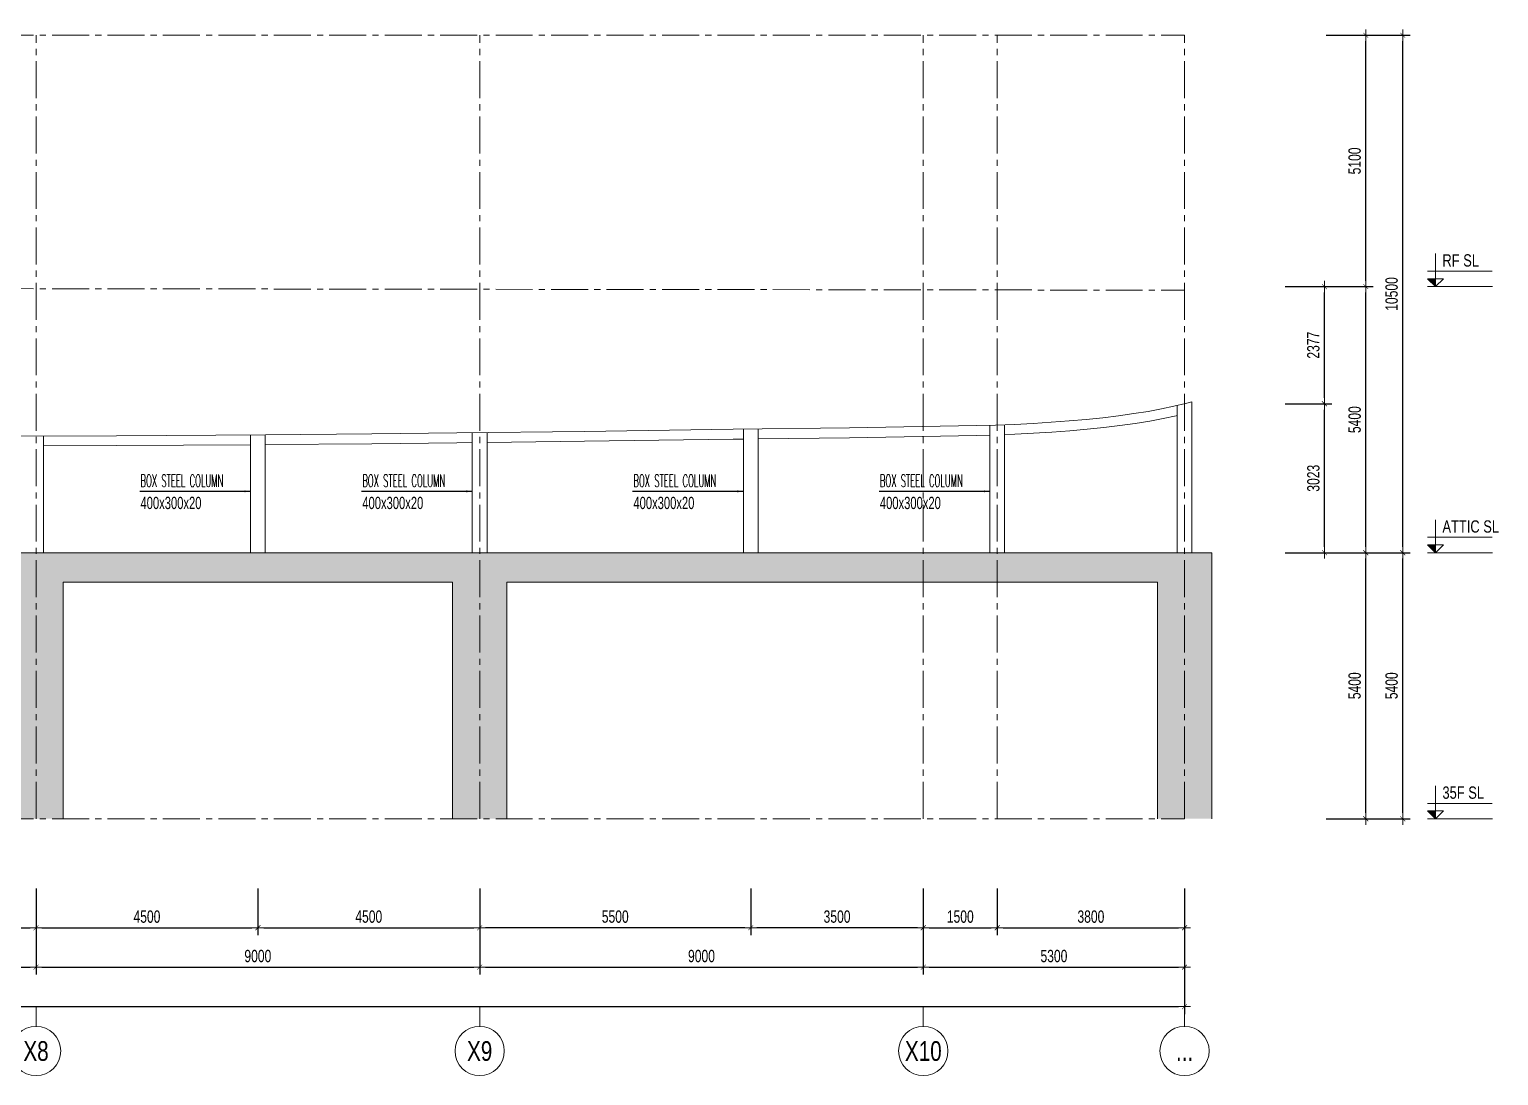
# Model space of a CAD drawing. Header units: millimetres. Extents: x 239606 to 473981, y -27658 to 23850.
# Drawn here: x 279107 to 308913, y 2212 to 23443 of the extents above; entities that cross this region are included whole.
import ezdxf
from ezdxf.enums import TextEntityAlignment as Align

# ---------------------------------------------------------------- set-up
doc = ezdxf.new("R2010")
doc.units = ezdxf.units.MM
doc.linetypes.add('CENTER2', pattern=[1.125, 0.75, -0.125, 0.125, -0.125])
doc.layers.get('Defpoints').update_dxf_attribs({"color": 151, "lineweight": 9})
for name, color, linetype, lineweight in [('NDC_S_ANNO', 7, 'Continuous', 20), ('NDC_S_AXIS', 5, 'CENTER2', 13), ('NDC_S_CONTINUOUS', 3, 'Continuous', 20), ('NDC_S_DIM', 1, 'Continuous', 15), ('NDC_S_ENG TEXT', 2, 'Continuous', 20), ('NDC_S_HATCH MATERIAL', 8, 'Continuous', 13), ('NDC_S_SLAB', 2, 'Continuous', 20), ('NDC_S_SYMBOL', 1, 'Continuous', 15), ('NDC_S_TEXT SYMBOL', 7, 'Continuous', 20), ('NDC_S_VN TEXT', 7, 'Continuous', 20)]:
    doc.layers.add(name, color=color, linetype=linetype, lineweight=lineweight)
doc.styles.add('NDC_ANNO', font='', dxfattribs={"width": 0.8})
doc.styles.add('NDC_DIM', font='', dxfattribs={"width": 0.75})
doc.styles.add('NDC_EN TXT', font='romans.shx', dxfattribs={"width": 0.8})
doc.styles.add('NDC_VIE TXT', font='arial.ttf', dxfattribs={"width": 0.8})
doc.styles.get('NDC_ANNO').set_extended_font_data('Dotum')
doc.styles.get('NDC_DIM').set_extended_font_data('Dotum')
doc.dimstyles.new('NDC_dim_100', dxfattribs={"dimscale": 100, "dimtxt": 2.5, "dimasz": 1.2, "dimexe": 1.5, "dimexo": 2.5, "dimgap": 1, "dimtad": 1, "dimdec": 0, "dimzin": 0, "dimdsep": 46, "dimtxsty": 'NDC_DIM', "dimblk": 'DIMMARK', "dimcen": 0.09, "dimdle": 1.2, "dimclrd": 1, "dimclre": 1, "dimclrt": 3, "dimadec": 0, "dimazin": 0, "dimtfac": 1, "dimtdec": 0, "dimtix": 1, "dimtofl": 0, "dimtmove": 0, "dimatfit": 3, "dimfxl": 8, "dimfxlon": 1, "dimtolj": 1, "dimtzin": 0, "dimarcsym": 0})

# ---------------------------------------------------------------- blocks, each defined once
blk = doc.blocks.new('DIMMARK')
at = {"layer": 'NDC_S_DIM', "color": 1}
blk.add_line((-1.5, 0), (1, 0), dxfattribs=at)
at = {"layer": 'NDC_S_DIM', "color": 2, "const_width": 0.1}
blk.add_lwpolyline([(-0.42, -0.42), (0.42, 0.42)], dxfattribs=at)
blk = doc.blocks.new('*D142')
at = {"layer": 'Defpoints', "color": 0, "ltscale": 200, "transparency": 16777216}
for p in [(246942, 7423), (302542, 7423), (302542, 3612)]:
    blk.add_point(p, dxfattribs=at)
at = {"layer": 'NDC_S_DIM', "color": 1, "lineweight": -2, "ltscale": 200, "transparency": 16777216}
for p, q in [((246942, 4412), (246942, 3462)), ((302542, 4412), (302542, 3462)), ((247062, 3612), (302422, 3612))]:
    blk.add_line(p, q, dxfattribs=at)
at = {"layer": 'NDC_S_DIM', "color": 1, "lineweight": -2, "ltscale": 200, "transparency": 16777216, "xscale": 120, "yscale": 120, "zscale": 120, "rotation": 180}
blk.add_blockref('DIMMARK', (246942, 3612), dxfattribs=at)
at = {"layer": 'NDC_S_DIM', "color": 1, "lineweight": -2, "ltscale": 200, "transparency": 16777216, "xscale": 120, "yscale": 120, "zscale": 120}
blk.add_blockref('DIMMARK', (302542, 3612), dxfattribs=at)
at = {"layer": 'NDC_S_DIM', "color": 3, "ltscale": 200, "transparency": 16777216, "insert": (274742, 3837), "char_height": 250, "attachment_point": 5, "style": 'NDC_DIM'}
blk.add_mtext('\\A1;55600', dxfattribs=at)
blk = doc.blocks.new('*D63')
at = {"layer": 'Defpoints', "color": 0, "ltscale": 200, "transparency": 16777216}
for p in [(270242, 7423), (279242, 7423), (279242, 4412)]:
    blk.add_point(p, dxfattribs=at)
at = {"layer": 'NDC_S_DIM', "color": 1, "lineweight": -2, "ltscale": 200, "transparency": 16777216}
for p, q in [((270242, 5212), (270242, 4262)), ((279242, 5212), (279242, 4262)), ((270362, 4412), (279122, 4412))]:
    blk.add_line(p, q, dxfattribs=at)
at = {"layer": 'NDC_S_DIM', "color": 1, "lineweight": -2, "ltscale": 200, "transparency": 16777216, "xscale": 120, "yscale": 120, "zscale": 120, "rotation": 180}
blk.add_blockref('DIMMARK', (270242, 4412), dxfattribs=at)
at = {"layer": 'NDC_S_DIM', "color": 1, "lineweight": -2, "ltscale": 200, "transparency": 16777216, "xscale": 120, "yscale": 120, "zscale": 120}
blk.add_blockref('DIMMARK', (279242, 4412), dxfattribs=at)
at = {"layer": 'NDC_S_DIM', "color": 3, "ltscale": 200, "transparency": 16777216, "insert": (274742, 4637), "char_height": 250, "attachment_point": 5, "style": 'NDC_DIM'}
blk.add_mtext('\\A1;9000', dxfattribs=at)
blk = doc.blocks.new('*D64')
at = {"layer": 'Defpoints', "color": 0, "ltscale": 200, "transparency": 16777216}
for p in [(279242, 7423), (288242, 7423), (288242, 4412)]:
    blk.add_point(p, dxfattribs=at)
at = {"layer": 'NDC_S_DIM', "color": 1, "lineweight": -2, "ltscale": 200, "transparency": 16777216}
for p, q in [((279242, 5212), (279242, 4262)), ((288242, 5212), (288242, 4262)), ((279362, 4412), (288122, 4412))]:
    blk.add_line(p, q, dxfattribs=at)
at = {"layer": 'NDC_S_DIM', "color": 1, "lineweight": -2, "ltscale": 200, "transparency": 16777216, "xscale": 120, "yscale": 120, "zscale": 120, "rotation": 180}
blk.add_blockref('DIMMARK', (279242, 4412), dxfattribs=at)
at = {"layer": 'NDC_S_DIM', "color": 1, "lineweight": -2, "ltscale": 200, "transparency": 16777216, "xscale": 120, "yscale": 120, "zscale": 120}
blk.add_blockref('DIMMARK', (288242, 4412), dxfattribs=at)
at = {"layer": 'NDC_S_DIM', "color": 3, "ltscale": 200, "transparency": 16777216, "insert": (283742, 4637), "char_height": 250, "attachment_point": 5, "style": 'NDC_DIM'}
blk.add_mtext('\\A1;9000', dxfattribs=at)
blk = doc.blocks.new('*D65')
at = {"layer": 'Defpoints', "color": 0, "ltscale": 200, "transparency": 16777216}
for p in [(288242, 7423), (297242, 7423), (297242, 4412)]:
    blk.add_point(p, dxfattribs=at)
at = {"layer": 'NDC_S_DIM', "color": 1, "lineweight": -2, "ltscale": 200, "transparency": 16777216}
for p, q in [((288242, 5212), (288242, 4262)), ((297242, 5212), (297242, 4262)), ((288362, 4412), (297122, 4412))]:
    blk.add_line(p, q, dxfattribs=at)
at = {"layer": 'NDC_S_DIM', "color": 1, "lineweight": -2, "ltscale": 200, "transparency": 16777216, "xscale": 120, "yscale": 120, "zscale": 120, "rotation": 180}
blk.add_blockref('DIMMARK', (288242, 4412), dxfattribs=at)
at = {"layer": 'NDC_S_DIM', "color": 1, "lineweight": -2, "ltscale": 200, "transparency": 16777216, "xscale": 120, "yscale": 120, "zscale": 120}
blk.add_blockref('DIMMARK', (297242, 4412), dxfattribs=at)
at = {"layer": 'NDC_S_DIM', "color": 3, "ltscale": 200, "transparency": 16777216, "insert": (292742, 4637), "char_height": 250, "attachment_point": 5, "style": 'NDC_DIM'}
blk.add_mtext('\\A1;9000', dxfattribs=at)
blk = doc.blocks.new('*D66')
at = {"layer": 'Defpoints', "color": 0, "ltscale": 100, "transparency": 16777216}
for p in [(297242, 7423), (302542, 7423), (302542, 4412)]:
    blk.add_point(p, dxfattribs=at)
at = {"layer": 'NDC_S_DIM', "color": 1, "lineweight": -2, "ltscale": 100, "transparency": 16777216}
for p, q in [((297242, 5212), (297242, 4262)), ((302542, 5212), (302542, 4262)), ((297362, 4412), (302422, 4412))]:
    blk.add_line(p, q, dxfattribs=at)
at = {"layer": 'NDC_S_DIM', "color": 1, "lineweight": -2, "ltscale": 100, "transparency": 16777216, "xscale": 120, "yscale": 120, "zscale": 120, "rotation": 180}
blk.add_blockref('DIMMARK', (297242, 4412), dxfattribs=at)
at = {"layer": 'NDC_S_DIM', "color": 1, "lineweight": -2, "ltscale": 100, "transparency": 16777216, "xscale": 120, "yscale": 120, "zscale": 120}
blk.add_blockref('DIMMARK', (302542, 4412), dxfattribs=at)
at = {"layer": 'NDC_S_DIM', "color": 3, "ltscale": 100, "transparency": 16777216, "insert": (299892, 4637), "char_height": 250, "attachment_point": 5, "style": 'NDC_DIM'}
blk.add_mtext('\\A1;5300', dxfattribs=at)
blk = doc.blocks.new('*U8')
at = {"layer": 'NDC_S_SYMBOL'}
blk.add_line((0, 5), (0, 9), dxfattribs=at)
blk.add_circle((0, 0), 5, dxfattribs=at)
at = {"layer": 'NDC_S_TEXT SYMBOL', "color": 7, "style": 'NDC_ANNO', "width": 0.8}
blk.add_attdef('GRID', text='', height=4, dxfattribs=at).set_placement((0, 0), align=Align.MIDDLE)
blk = doc.blocks.new('*D67')
at = {"layer": 'Defpoints', "color": 0, "ltscale": 100, "transparency": 16777216}
for p in [(293742, 7423), (297242, 7423), (293742, 5212)]:
    blk.add_point(p, dxfattribs=at)
at = {"layer": 'NDC_S_DIM', "color": 1, "lineweight": -2, "ltscale": 100, "transparency": 16777216}
for p, q in [((293742, 6012), (293742, 5062)), ((297242, 6012), (297242, 5062)), ((297122, 5212), (293862, 5212))]:
    blk.add_line(p, q, dxfattribs=at)
at = {"layer": 'NDC_S_DIM', "color": 1, "lineweight": -2, "ltscale": 100, "transparency": 16777216, "xscale": 120, "yscale": 120, "zscale": 120, "rotation": 180}
blk.add_blockref('DIMMARK', (293742, 5212), dxfattribs=at)
at = {"layer": 'NDC_S_DIM', "color": 1, "lineweight": -2, "ltscale": 100, "transparency": 16777216, "xscale": 120, "yscale": 120, "zscale": 120}
blk.add_blockref('DIMMARK', (297242, 5212), dxfattribs=at)
at = {"layer": 'NDC_S_DIM', "color": 3, "ltscale": 100, "transparency": 16777216, "insert": (295492, 5437), "char_height": 250, "attachment_point": 5, "style": 'NDC_DIM'}
blk.add_mtext('\\A1;3500', dxfattribs=at)
blk = doc.blocks.new('*D68')
at = {"layer": 'Defpoints', "color": 0, "ltscale": 100, "transparency": 16777216}
for p in [(288242, 7423), (293742, 7423), (288242, 5212)]:
    blk.add_point(p, dxfattribs=at)
at = {"layer": 'NDC_S_DIM', "color": 1, "lineweight": -2, "ltscale": 100, "transparency": 16777216}
for p, q in [((288242, 6012), (288242, 5062)), ((293742, 6012), (293742, 5062)), ((293622, 5212), (288362, 5212))]:
    blk.add_line(p, q, dxfattribs=at)
at = {"layer": 'NDC_S_DIM', "color": 1, "lineweight": -2, "ltscale": 100, "transparency": 16777216, "xscale": 120, "yscale": 120, "zscale": 120, "rotation": 180}
blk.add_blockref('DIMMARK', (288242, 5212), dxfattribs=at)
at = {"layer": 'NDC_S_DIM', "color": 1, "lineweight": -2, "ltscale": 100, "transparency": 16777216, "xscale": 120, "yscale": 120, "zscale": 120}
blk.add_blockref('DIMMARK', (293742, 5212), dxfattribs=at)
at = {"layer": 'NDC_S_DIM', "color": 3, "ltscale": 100, "transparency": 16777216, "insert": (290992, 5437), "char_height": 250, "attachment_point": 5, "style": 'NDC_DIM'}
blk.add_mtext('\\A1;5500', dxfattribs=at)
blk = doc.blocks.new('*D69')
at = {"layer": 'Defpoints', "color": 0, "ltscale": 100, "transparency": 16777216}
for p in [(302714, 18223), (306218, 18223), (302714, 12823)]:
    blk.add_point(p, dxfattribs=at)
at = {"layer": 'NDC_S_DIM', "color": 1, "lineweight": -2, "ltscale": 100, "transparency": 16777216}
for p, q in [((305418, 18223), (306368, 18223)), ((306218, 12943), (306218, 18103)), ((305418, 12823), (306368, 12823))]:
    blk.add_line(p, q, dxfattribs=at)
at = {"layer": 'NDC_S_DIM', "color": 1, "lineweight": -2, "ltscale": 100, "transparency": 16777216, "xscale": 120, "yscale": 120, "zscale": 120}
for p, rotation in [((306218, 18223), 90), ((306218, 12823), 270)]:
    blk.add_blockref('DIMMARK', p, dxfattribs=dict(at, rotation=rotation))
at = {"layer": 'NDC_S_DIM', "color": 3, "ltscale": 100, "transparency": 16777216, "insert": (305993, 15523), "char_height": 250, "attachment_point": 5, "rotation": 90, "style": 'NDC_DIM'}
blk.add_mtext('\\A1;5400', dxfattribs=at)
blk = doc.blocks.new('*D70')
at = {"layer": 'Defpoints', "color": 0, "ltscale": 100, "transparency": 16777216}
for p in [(302714, 23323), (306218, 23323), (302714, 18223)]:
    blk.add_point(p, dxfattribs=at)
at = {"layer": 'NDC_S_DIM', "color": 1, "lineweight": -2, "ltscale": 100, "transparency": 16777216}
for p, q in [((305418, 23323), (306368, 23323)), ((306218, 18343), (306218, 23203)), ((305418, 18223), (306368, 18223))]:
    blk.add_line(p, q, dxfattribs=at)
at = {"layer": 'NDC_S_DIM', "color": 1, "lineweight": -2, "ltscale": 100, "transparency": 16777216, "xscale": 120, "yscale": 120, "zscale": 120}
for p, rotation in [((306218, 23323), 90), ((306218, 18223), 270)]:
    blk.add_blockref('DIMMARK', p, dxfattribs=dict(at, rotation=rotation))
at = {"layer": 'NDC_S_DIM', "color": 3, "ltscale": 100, "transparency": 16777216, "insert": (305993, 20773), "char_height": 250, "attachment_point": 5, "rotation": 90, "style": 'NDC_DIM'}
blk.add_mtext('\\A1;5100', dxfattribs=at)
blk = doc.blocks.new('*D71')
at = {"layer": 'Defpoints', "color": 0, "ltscale": 100, "transparency": 16777216}
for p in [(302714, 23323), (306968, 23323), (302714, 12823)]:
    blk.add_point(p, dxfattribs=at)
at = {"layer": 'NDC_S_DIM', "color": 1, "lineweight": -2, "ltscale": 100, "transparency": 16777216}
for p, q in [((306168, 23323), (307118, 23323)), ((306968, 12943), (306968, 23203)), ((306168, 12823), (307118, 12823))]:
    blk.add_line(p, q, dxfattribs=at)
at = {"layer": 'NDC_S_DIM', "color": 1, "lineweight": -2, "ltscale": 100, "transparency": 16777216, "xscale": 120, "yscale": 120, "zscale": 120}
for p, rotation in [((306968, 23323), 90), ((306968, 12823), 270)]:
    blk.add_blockref('DIMMARK', p, dxfattribs=dict(at, rotation=rotation))
at = {"layer": 'NDC_S_DIM', "color": 3, "ltscale": 100, "transparency": 16777216, "insert": (306743, 18073), "char_height": 250, "attachment_point": 5, "rotation": 90, "style": 'NDC_DIM'}
blk.add_mtext('\\A1;10500', dxfattribs=at)
blk = doc.blocks.new('kata_block_CT')
at = {"layer": 'NDC_S_ANNO'}
blk.add_hatch(color=3, dxfattribs=at).paths.add_polyline_path([(0, 1.6), (-1.61, 1.6), (0, 0)])
at = {"layer": 'NDC_S_ANNO', "ltscale": 50}
h = blk.add_hatch(dxfattribs=at)
h.set_pattern_fill('ANSI31', color=256, scale=1.406, style=0)
h.paths.add_polyline_path([(0, 1.6), (0, 0), (1.61, 1.6)])
for p, q in [((-1.59, 3.14), (11.47, 3.14)), ((11.56, 0), (-1.64, 0))]:
    blk.add_line(p, q, dxfattribs=at)
for points in [[(0, 6.69), (0, 0)], [(0, 0), (-1.61, 1.6), (0, 1.6)], [(0, 0), (1.61, 1.6), (0, 1.6)]]:
    blk.add_lwpolyline(points, dxfattribs=at)
at = {"layer": 'NDC_S_ANNO', "color": 8, "ltscale": 50}
blk.add_lwpolyline([(0, 0), (-1.61, 1.6), (0, 1.6)], dxfattribs=at)
at = {"layer": 'NDC_S_TEXT SYMBOL', "color": 3, "style": 'NDC_ANNO', "width": 0.8}
blk.add_attdef('CT', (1.41, 4.07), '', height=2.5, dxfattribs=at)
blk = doc.blocks.new('*D75')
at = {"layer": 'Defpoints', "color": 0, "ltscale": 100, "transparency": 16777216}
for p in [(274742, 7423), (279242, 7423), (279242, 5212)]:
    blk.add_point(p, dxfattribs=at)
at = {"layer": 'NDC_S_DIM', "color": 1, "lineweight": -2, "ltscale": 100, "transparency": 16777216}
for p, q in [((274742, 6012), (274742, 5062)), ((279242, 6012), (279242, 5062)), ((274862, 5212), (279122, 5212))]:
    blk.add_line(p, q, dxfattribs=at)
at = {"layer": 'NDC_S_DIM', "color": 1, "lineweight": -2, "ltscale": 100, "transparency": 16777216, "xscale": 120, "yscale": 120, "zscale": 120, "rotation": 180}
blk.add_blockref('DIMMARK', (274742, 5212), dxfattribs=at)
at = {"layer": 'NDC_S_DIM', "color": 1, "lineweight": -2, "ltscale": 100, "transparency": 16777216, "xscale": 120, "yscale": 120, "zscale": 120}
blk.add_blockref('DIMMARK', (279242, 5212), dxfattribs=at)
at = {"layer": 'NDC_S_DIM', "color": 3, "ltscale": 100, "transparency": 16777216, "insert": (276992, 5437), "char_height": 250, "attachment_point": 5, "style": 'NDC_DIM'}
blk.add_mtext('\\A1;4500', dxfattribs=at)
blk = doc.blocks.new('*D76')
at = {"layer": 'Defpoints', "color": 0, "ltscale": 100, "transparency": 16777216}
for p in [(279242, 7423), (283742, 7423), (283742, 5212)]:
    blk.add_point(p, dxfattribs=at)
at = {"layer": 'NDC_S_DIM', "color": 1, "lineweight": -2, "ltscale": 100, "transparency": 16777216}
for p, q in [((279242, 6012), (279242, 5062)), ((283742, 6012), (283742, 5062)), ((279362, 5212), (283622, 5212))]:
    blk.add_line(p, q, dxfattribs=at)
at = {"layer": 'NDC_S_DIM', "color": 1, "lineweight": -2, "ltscale": 100, "transparency": 16777216, "xscale": 120, "yscale": 120, "zscale": 120, "rotation": 180}
blk.add_blockref('DIMMARK', (279242, 5212), dxfattribs=at)
at = {"layer": 'NDC_S_DIM', "color": 1, "lineweight": -2, "ltscale": 100, "transparency": 16777216, "xscale": 120, "yscale": 120, "zscale": 120}
blk.add_blockref('DIMMARK', (283742, 5212), dxfattribs=at)
at = {"layer": 'NDC_S_DIM', "color": 3, "ltscale": 100, "transparency": 16777216, "insert": (281492, 5437), "char_height": 250, "attachment_point": 5, "style": 'NDC_DIM'}
blk.add_mtext('\\A1;4500', dxfattribs=at)
blk = doc.blocks.new('*D77')
at = {"layer": 'Defpoints', "color": 0, "ltscale": 100, "transparency": 16777216}
for p in [(283742, 7423), (288242, 7423), (288242, 5212)]:
    blk.add_point(p, dxfattribs=at)
at = {"layer": 'NDC_S_DIM', "color": 1, "lineweight": -2, "ltscale": 100, "transparency": 16777216}
for p, q in [((283742, 6012), (283742, 5062)), ((288242, 6012), (288242, 5062)), ((283862, 5212), (288122, 5212))]:
    blk.add_line(p, q, dxfattribs=at)
at = {"layer": 'NDC_S_DIM', "color": 1, "lineweight": -2, "ltscale": 100, "transparency": 16777216, "xscale": 120, "yscale": 120, "zscale": 120, "rotation": 180}
blk.add_blockref('DIMMARK', (283742, 5212), dxfattribs=at)
at = {"layer": 'NDC_S_DIM', "color": 1, "lineweight": -2, "ltscale": 100, "transparency": 16777216, "xscale": 120, "yscale": 120, "zscale": 120}
blk.add_blockref('DIMMARK', (288242, 5212), dxfattribs=at)
at = {"layer": 'NDC_S_DIM', "color": 3, "ltscale": 100, "transparency": 16777216, "insert": (285992, 5437), "char_height": 250, "attachment_point": 5, "style": 'NDC_DIM'}
blk.add_mtext('\\A1;4500', dxfattribs=at)
blk = doc.blocks.new('*D78')
at = {"layer": 'Defpoints', "color": 0, "ltscale": 100, "transparency": 16777216}
for p in [(302542, 15845), (305381, 15845), (302714, 12823)]:
    blk.add_point(p, dxfattribs=at)
at = {"layer": 'NDC_S_DIM', "color": 1, "lineweight": -2, "ltscale": 100, "transparency": 16777216}
for p, q in [((304581, 15845), (305531, 15845)), ((305381, 12943), (305381, 15725)), ((304581, 12823), (305531, 12823))]:
    blk.add_line(p, q, dxfattribs=at)
at = {"layer": 'NDC_S_DIM', "color": 1, "lineweight": -2, "ltscale": 100, "transparency": 16777216, "xscale": 120, "yscale": 120, "zscale": 120}
for p, rotation in [((305381, 15845), 90), ((305381, 12823), 270)]:
    blk.add_blockref('DIMMARK', p, dxfattribs=dict(at, rotation=rotation))
at = {"layer": 'NDC_S_DIM', "color": 3, "ltscale": 100, "transparency": 16777216, "insert": (305156, 14334), "char_height": 250, "attachment_point": 5, "rotation": 90, "style": 'NDC_DIM'}
blk.add_mtext('\\A1;3023', dxfattribs=at)
blk = doc.blocks.new('*D79')
at = {"layer": 'Defpoints', "color": 0, "ltscale": 100, "transparency": 16777216}
for p in [(302714, 18223), (305381, 18223), (302542, 15845)]:
    blk.add_point(p, dxfattribs=at)
at = {"layer": 'NDC_S_DIM', "color": 1, "lineweight": -2, "ltscale": 100, "transparency": 16777216}
for p, q in [((304581, 18223), (305531, 18223)), ((305381, 15965), (305381, 18103)), ((304581, 15845), (305531, 15845))]:
    blk.add_line(p, q, dxfattribs=at)
at = {"layer": 'NDC_S_DIM', "color": 1, "lineweight": -2, "ltscale": 100, "transparency": 16777216, "xscale": 120, "yscale": 120, "zscale": 120}
for p, rotation in [((305381, 18223), 90), ((305381, 15845), 270)]:
    blk.add_blockref('DIMMARK', p, dxfattribs=dict(at, rotation=rotation))
at = {"layer": 'NDC_S_DIM', "color": 3, "ltscale": 100, "transparency": 16777216, "insert": (305156, 17034), "char_height": 250, "attachment_point": 5, "rotation": 90, "style": 'NDC_DIM'}
blk.add_mtext('\\A1;2377', dxfattribs=at)
blk = doc.blocks.new('*D33')
at = {"layer": 'Defpoints', "color": 0, "ltscale": 100, "transparency": 16777216}
for p in [(302714, 12823), (306218, 12823), (302714, 7423)]:
    blk.add_point(p, dxfattribs=at)
at = {"layer": 'NDC_S_DIM', "color": 1, "lineweight": -2, "ltscale": 100, "transparency": 16777216}
for p, q in [((305418, 12823), (306368, 12823)), ((306218, 7543), (306218, 12703)), ((305418, 7423), (306368, 7423))]:
    blk.add_line(p, q, dxfattribs=at)
at = {"layer": 'NDC_S_DIM', "color": 1, "lineweight": -2, "ltscale": 100, "transparency": 16777216, "xscale": 120, "yscale": 120, "zscale": 120}
for p, rotation in [((306218, 12823), 90), ((306218, 7423), 270)]:
    blk.add_blockref('DIMMARK', p, dxfattribs=dict(at, rotation=rotation))
at = {"layer": 'NDC_S_DIM', "color": 3, "ltscale": 100, "transparency": 16777216, "insert": (305993, 10123), "char_height": 250, "attachment_point": 5, "rotation": 90, "style": 'NDC_DIM'}
blk.add_mtext('\\A1;5400', dxfattribs=at)
blk = doc.blocks.new('*D34')
at = {"layer": 'Defpoints', "color": 0, "ltscale": 100, "transparency": 16777216}
for p in [(303464, 12823), (306968, 12823), (303464, 7423)]:
    blk.add_point(p, dxfattribs=at)
at = {"layer": 'NDC_S_DIM', "color": 1, "lineweight": -2, "ltscale": 100, "transparency": 16777216}
for p, q in [((306168, 12823), (307118, 12823)), ((306968, 7543), (306968, 12703)), ((306168, 7423), (307118, 7423))]:
    blk.add_line(p, q, dxfattribs=at)
at = {"layer": 'NDC_S_DIM', "color": 1, "lineweight": -2, "ltscale": 100, "transparency": 16777216, "xscale": 120, "yscale": 120, "zscale": 120}
for p, rotation in [((306968, 12823), 90), ((306968, 7423), 270)]:
    blk.add_blockref('DIMMARK', p, dxfattribs=dict(at, rotation=rotation))
at = {"layer": 'NDC_S_DIM', "color": 3, "ltscale": 100, "transparency": 16777216, "insert": (306743, 10123), "char_height": 250, "attachment_point": 5, "rotation": 90, "style": 'NDC_DIM'}
blk.add_mtext('\\A1;5400', dxfattribs=at)
blk = doc.blocks.new('*D122')
at = {"layer": 'Defpoints', "color": 0, "ltscale": 100, "transparency": 16777216}
for p in [(297242, 7423), (298742, 7423), (298742, 5212)]:
    blk.add_point(p, dxfattribs=at)
at = {"layer": 'NDC_S_DIM', "color": 1, "lineweight": -2, "ltscale": 100, "transparency": 16777216}
for p, q in [((297242, 6012), (297242, 5062)), ((298742, 6012), (298742, 5062)), ((297362, 5212), (298622, 5212))]:
    blk.add_line(p, q, dxfattribs=at)
at = {"layer": 'NDC_S_DIM', "color": 1, "lineweight": -2, "ltscale": 100, "transparency": 16777216, "xscale": 120, "yscale": 120, "zscale": 120, "rotation": 180}
blk.add_blockref('DIMMARK', (297242, 5212), dxfattribs=at)
at = {"layer": 'NDC_S_DIM', "color": 1, "lineweight": -2, "ltscale": 100, "transparency": 16777216, "xscale": 120, "yscale": 120, "zscale": 120}
blk.add_blockref('DIMMARK', (298742, 5212), dxfattribs=at)
at = {"layer": 'NDC_S_DIM', "color": 3, "ltscale": 100, "transparency": 16777216, "insert": (297992, 5437), "char_height": 250, "attachment_point": 5, "style": 'NDC_DIM'}
blk.add_mtext('\\A1;1500', dxfattribs=at)
blk = doc.blocks.new('*D123')
at = {"layer": 'Defpoints', "color": 0, "ltscale": 100, "transparency": 16777216}
for p in [(298742, 7423), (302542, 7423), (302542, 5212)]:
    blk.add_point(p, dxfattribs=at)
at = {"layer": 'NDC_S_DIM', "color": 1, "lineweight": -2, "ltscale": 100, "transparency": 16777216}
for p, q in [((298742, 6012), (298742, 5062)), ((302542, 6012), (302542, 5062)), ((298862, 5212), (302422, 5212))]:
    blk.add_line(p, q, dxfattribs=at)
at = {"layer": 'NDC_S_DIM', "color": 1, "lineweight": -2, "ltscale": 100, "transparency": 16777216, "xscale": 120, "yscale": 120, "zscale": 120, "rotation": 180}
blk.add_blockref('DIMMARK', (298742, 5212), dxfattribs=at)
at = {"layer": 'NDC_S_DIM', "color": 1, "lineweight": -2, "ltscale": 100, "transparency": 16777216, "xscale": 120, "yscale": 120, "zscale": 120}
blk.add_blockref('DIMMARK', (302542, 5212), dxfattribs=at)
at = {"layer": 'NDC_S_DIM', "color": 3, "ltscale": 100, "transparency": 16777216, "insert": (300642, 5437), "char_height": 250, "attachment_point": 5, "style": 'NDC_DIM'}
blk.add_mtext('\\A1;3800', dxfattribs=at)

msp = doc.modelspace()

# ---------------------------------------------------------------- hatches: boundary and pattern name
at = {"layer": 'NDC_S_HATCH MATERIAL', "ltscale": 100}
h = msp.add_hatch(dxfattribs=at)
h.set_pattern_fill('BT-01', color=256, scale=50, pattern_type=2)
h.set_pattern_definition([(50, (-461.14, 0), (358.6301, -31.37607), [37.5, -412.5]), (355, (-461.14, 0), (-69.37567, 376.09607), [30, -330]), (100.4514, (-431.26, -2.6), (289.2547, 344.71977), [31.8701, -350.57106]), (46.1842, (-461.14, 100), (533.6205, -82.7595), [56.25, -618.75]), (96.6356, (-416.7, 93.1), (467.33135, 487.0589), [47.8051, -525.8565]), (351.1842, (-461.14, 100), (467.331, 487.0593), [45, -495]), (21, (-411.14, 75), (298.45353, -201.30945), [37.5, -412.5]), (326, (-411.14, 75), (121.65767, 362.57502), [30, -330]), (71.4514, (-386.27, 58.22), (420.1113, 161.26525), [31.8701, -350.57106]), (37.5, (-461.14, 0), (6.07993, 166.446927), [0, -326, 0, -335, 0, -331.25]), (7.5, (-461.14, 0), (131.53477, 197.20586), [0, -191, 0, -318.5, 0, -126.25]), (327.5, (-572.64, 0), (266.91122, -11.277436), [0, -125, 0, -390, 0, -517.5]), (317.5, (-622.64, 0), (291.59308, 50.0525), [0, -162.5, 0, -259, 0, -367.5]), (45, (-461.14, 0), (-150.26019, 150.26019), []), (45, (-461.14, 61.25), (-150.26019, 150.26019), [])])
h.paths.add_polyline_path([(270792.1, 12222.6), (278692.1, 12222.6), (278692.1, 7422.6), (279792.1, 7422.6), (279792.1, 12222.6), (287692.1, 12222.6), (287692.1, 7422.6), (288792.1, 7422.6), (288792.1, 12222.6), (301992.1, 12222.6), (301992.1, 7422.6), (303092.1, 7422.6), (303092.1, 12822.6), (246392.1, 12822.6), (246392.1, 7422.6), (247492.1, 7422.6), (247492.1, 12222.6), (260692.1, 12222.6), (260692.1, 7422.6), (261792.1, 7422.6), (261792.1, 12222.6), (269692.1, 12222.6), (269692.1, 7422.6), (270792.1, 7422.6)])

# ---------------------------------------------------------------- linework, layer by layer
at = {"layer": 'NDC_S_AXIS', "ltscale": 1000}
for p, q in [((246942.1, 23322.6), (302542.1, 23322.6)), ((279242.1, 7422.6), (279242.1, 23322.6)), ((288242.1, 7422.6), (288242.1, 23322.6)), ((297242.1, 7422.6), (297242.1, 23322.6)), ((298742.1, 7422.6), (298742.1, 23322.6)), ((302542.1, 7422.6), (302542.1, 23322.6)), ((246942.1, 18222.6), (302542.1, 18150)), ((246942.1, 7422.6), (302542.1, 7422.6))]:
    msp.add_line(p, q, dxfattribs=at)
at = {"layer": 'NDC_S_CONTINUOUS', "ltscale": 100}
for p, q in [((302392.1, 12822.6), (302392.1, 15809.6)), ((302692.1, 12822.6), (302692.1, 15886.1)), ((283592.1, 12822.6), (283592.1, 15215.1)), ((283892.1, 12822.6), (283892.1, 15217.1)), ((288092.1, 12822.6), (288092.1, 15256.9)), ((288392.1, 12822.6), (288392.1, 15260.5)), ((293592.1, 12822.6), (293592.1, 15330.2)), ((293892.1, 12822.6), (293892.1, 15333.8)), ((298592.1, 12822.6), (298592.1, 15409.9)), ((298892.1, 12822.6), (298892.1, 15419.7)), ((279392.1, 12822.6), (279392.1, 15191.9)), ((246392.1, 12822.6), (303092.1, 12822.6)), ((303092.1, 12822.6), (303092.1, 7422.6)), ((279792.1, 12222.6), (287692.1, 12222.6)), ((279792.1, 12222.6), (279792.1, 7422.6)), ((287692.1, 12222.6), (287692.1, 7422.6)), ((288792.1, 12222.6), (301992.1, 12222.6)), ((288792.1, 12222.6), (288792.1, 7422.6)), ((301992.1, 12222.6), (301992.1, 7422.6))]:
    msp.add_line(p, q, dxfattribs=at)
at = {"layer": 'NDC_S_SLAB', "ltscale": 1000, "elevation": 0}
for points in [[(278279.7, 15187.4), (280872, 15197.8), (283895.2, 15217.1), (286053.5, 15235.5), (287779.3, 15253.2), (290366.3, 15284.3), (293381.4, 15327.7), (295743, 15356), (298322.2, 15403.1), (298709.6, 15412.9), (299092.6, 15427.2), (299469.3, 15445.9), (299838.3, 15468.9), (300197.8, 15496.2), (300546.3, 15527.6), (300882.3, 15563), (301204.3, 15602.2), (301511, 15645.1), (301800.9, 15691.5), (302072.9, 15741.1), (302325.7, 15793.8), (302558.3, 15849.3), (302692.1, 15886.1)], [(298892.1, 15219.6), (299101.3, 15227.4), (299480.5, 15246.2), (299852.1, 15269.4), (300214.3, 15296.9), (300565.7, 15328.6), (300904.9, 15364.3), (301230.3, 15403.9), (301540.6, 15447.3), (301834.7, 15494.3), (302111.3, 15544.8), (302369.3, 15598.6), (302392.1, 15604)], [(293892.1, 15133.8), (295746, 15156), (298326.6, 15203.1), (298592.1, 15209.9)], [(279392.1, 14991.9), (280873.1, 14997.8), (283592.1, 15015.1)], [(283892.1, 15017.1), (283896.7, 15017.1), (286055.4, 15035.6), (287781.5, 15053.2), (288092.1, 15056.9)], [(288392.1, 15060.5), (290368.9, 15084.3), (293384, 15127.7), (293592.1, 15130.2)]]:
    msp.add_lwpolyline(points, dxfattribs=at)

# ---------------------------------------------------------------- block references
at = {"layer": 'NDC_S_AXIS', "xscale": 100, "yscale": 100, "zscale": 100}
for p, values in [((279242.1, 2711.6), {'GRID': 'X8'}), ((288242.1, 2711.6), {'GRID': 'X9'}), ((297242.1, 2711.6), {'GRID': 'X10'}), ((302542.1, 2711.6), {'GRID': '...'})]:
    msp.add_blockref('*U8', p, dxfattribs=at).add_auto_attribs(values)
at = {"layer": 'NDC_S_VN TEXT', "xscale": 100, "yscale": 100, "zscale": 100}
for p, values in [((307632.6, 18222.6), {'CT': 'RF SL'}), ((307632.6, 12822.6), {'CT': 'ATTIC SL'}), ((307632.6, 7422.6), {'CT': '35F SL'})]:
    msp.add_blockref('kata_block_CT', p, dxfattribs=at).add_auto_attribs(values)

# ---------------------------------------------------------------- texts
at = {"layer": 'NDC_S_ENG TEXT'}
for s, style, width, p in [('BOX STEEL COLUMN', 'NDC_EN TXT', 0.5, (281361.1, 14157)), ('BOX STEEL COLUMN', 'NDC_EN TXT', 0.5, (285861.1, 14157)), ('BOX STEEL COLUMN', 'NDC_EN TXT', 0.5, (291361.1, 14157)), ('BOX STEEL COLUMN', 'NDC_EN TXT', 0.5, (296361.1, 14157)), ('400x300x20', 'NDC_VIE TXT', 0.65, (281361.1, 13708)), ('400x300x20', 'NDC_VIE TXT', 0.65, (285861.1, 13708)), ('400x300x20', 'NDC_VIE TXT', 0.65, (291361.1, 13708)), ('400x300x20', 'NDC_VIE TXT', 0.65, (296361.1, 13708))]:
    msp.add_text(s, height=250, dxfattribs=dict(at, style=style, width=width)).set_placement(p)

# ---------------------------------------------------------------- dimensions: what is measured, and where the dimension line sits
at = {"layer": 'NDC_S_DIM', "ltscale": 100}
for base, p1, p2, angle, picture, middle in [((306217.8, 23322.6), (302714.1, 18222.6), (302714.1, 23322.6), 90, '*D70', (305992.6, 20772.6)), ((288242.1, 5211.6), (293742.1, 7422.6), (288242.1, 7422.6), 180, '*D68', (290992.1, 5436.8))]:
    dim = msp.add_linear_dim(base=base, p1=p1, p2=p2, angle=angle, dimstyle='NDC_dim_100', override={"dimtmove": 1}, dxfattribs=at)
    dim.commit()
    dim.dimension.update_dxf_attribs({"geometry": picture, "text_midpoint": middle})
for base, p1, p2, angle, picture, middle in [((306967.8, 23322.6), (302714.1, 12822.6), (302714.1, 23322.6), 90, '*D71', (306742.6, 18072.6)), ((305380.9, 18222.6), (302542.1, 15845.5), (302714.1, 18222.6), 90, '*D79', (305155.8, 17034)), ((306217.8, 18222.6), (302714.1, 12822.6), (302714.1, 18222.6), 90, '*D69', (305992.6, 15522.6)), ((305380.9, 15845.5), (302714.1, 12822.6), (302542.1, 15845.5), 90, '*D78', (305155.8, 14334)), ((306217.8, 12822.6), (302714.1, 7422.6), (302714.1, 12822.6), 90, '*D33', (305992.6, 10122.6)), ((306967.8, 12822.6), (303464.1, 7422.6), (303464.1, 12822.6), 90, '*D34', (306742.6, 10122.6)), ((293742.1, 5211.6), (297242.1, 7422.6), (293742.1, 7422.6), 180, '*D67', (295492.1, 5436.8))]:
    dim = msp.add_linear_dim(base=base, p1=p1, p2=p2, angle=angle, dimstyle='NDC_dim_100', dxfattribs=at)
    dim.commit()
    dim.dimension.update_dxf_attribs({"geometry": picture, "text_midpoint": middle})
at = {"layer": 'NDC_S_DIM', "ltscale": 200}
for base, p1, p2, picture, middle in [((302542.1, 3611.6), (246942.1, 7422.6), (302542.1, 7422.6), '*D142', (274742.1, 3836.8)), ((279242.1, 4411.6), (270242.1, 7422.6), (279242.1, 7422.6), '*D63', (274742.1, 4636.8)), ((288242.1, 4411.6), (279242.1, 7422.6), (288242.1, 7422.6), '*D64', (283742.1, 4636.8)), ((297242.1, 4411.6), (288242.1, 7422.6), (297242.1, 7422.6), '*D65', (292742.1, 4636.8))]:
    dim = msp.add_linear_dim(base=base, p1=p1, p2=p2, dimstyle='NDC_dim_100', dxfattribs=at)
    dim.commit()
    dim.dimension.update_dxf_attribs({"geometry": picture, "text_midpoint": middle})
at = {"layer": 'NDC_S_DIM', "ltscale": 100}
for base, p1, p2, picture, middle in [((279242.1, 5211.6), (274742.1, 7422.6), (279242.1, 7422.6), '*D75', (276992.1, 5436.8)), ((283742.1, 5211.6), (279242.1, 7422.6), (283742.1, 7422.6), '*D76', (281492.1, 5436.8)), ((288242.1, 5211.6), (283742.1, 7422.6), (288242.1, 7422.6), '*D77', (285992.1, 5436.8)), ((302542.1, 5211.6), (298742.1, 7422.6), (302542.1, 7422.6), '*D123', (300642.1, 5436.8))]:
    dim = msp.add_linear_dim(base=base, p1=p1, p2=p2, dimstyle='NDC_dim_100', override={"dimtmove": 1}, dxfattribs=at)
    dim.commit()
    dim.dimension.update_dxf_attribs({"geometry": picture, "text_midpoint": middle})
for base, p2, picture, middle in [((302542.1, 4411.6), (302542.1, 7422.6), '*D66', (299892.1, 4636.8)), ((298742.1, 5211.6), (298742.1, 7422.6), '*D122', (297992.1, 5436.8))]:
    dim = msp.add_linear_dim(base=base, p1=(297242.1, 7422.6), p2=p2, dimstyle='NDC_dim_100', dxfattribs=at)
    dim.commit()
    dim.dimension.update_dxf_attribs({"geometry": picture, "text_midpoint": middle})

# ---------------------------------------------------------------- leaders
at = {"layer": 'NDC_S_SLAB', "ltscale": 100}
for points in [[(283592.1, 14068.3), (281344.7, 14068.3)], [(288092.1, 14068.3), (285844.7, 14068.3)], [(293592.1, 14068.3), (291344.7, 14068.3)], [(298592.1, 14068.3), (296344.7, 14068.3)]]:
    msp.add_leader(points, dimstyle='NDC_dim_100', override={"dimgap": 1, "dimtad": 0}, dxfattribs=at)

doc.saveas('drawing.dxf')
